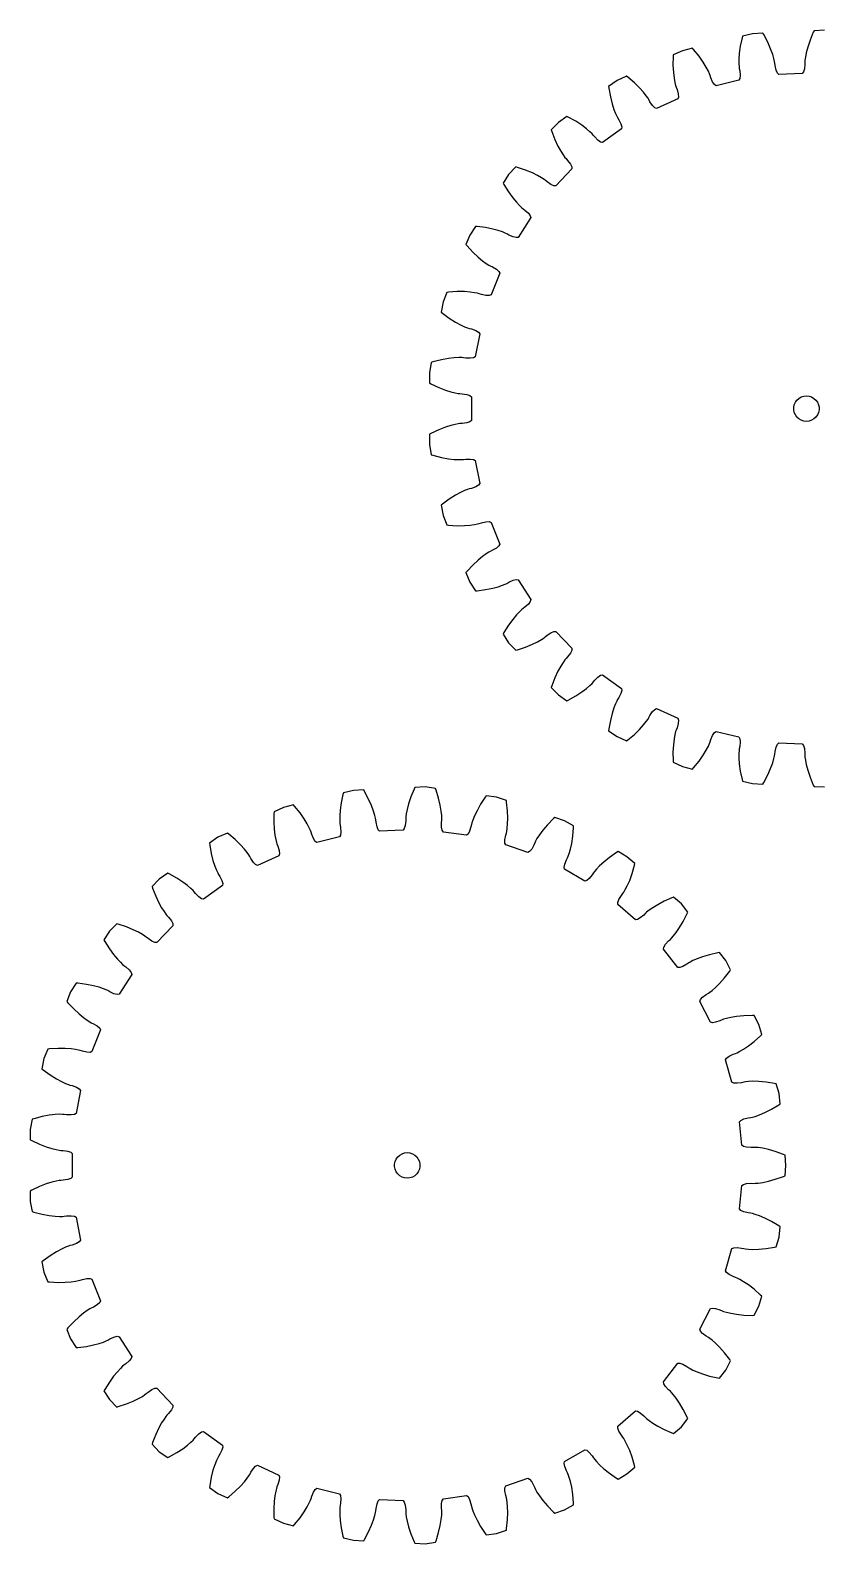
# Model space of a CAD drawing. Extents: x 0 to 183, y 0 to 178.
# Drawn here: x 0 to 93.1, y 0 to 178.1 of the extents above; entities that cross this region are included whole.
import ezdxf

# ---------------------------------------------------------------- set-up
doc = ezdxf.new("R2010")
doc.units = 0

msp = doc.modelspace()

# ---------------------------------------------------------------- linework, layer by layer
for p, q in [((93.44, 178.05), (92.23, 177.99)), ((83.75, 177.17), (83.55, 176.18)), ((83.8, 177.36), (83.75, 177.17)), ((84.98, 177.65), (83.8, 177.36)), ((86.2, 177.71), (84.98, 177.65)), ((86.3, 177.54), (86.2, 177.71)), ((86.77, 176.64), (86.3, 177.54)), ((87.12, 175.86), (86.77, 176.64)), ((91.76, 176.88), (91.49, 176.07)), ((92.14, 177.82), (91.76, 176.88)), ((92.23, 177.99), (92.14, 177.82)), ((75.63, 174.95), (75.62, 173.93)), ((75.64, 175.15), (75.63, 174.95)), ((76.75, 175.65), (75.64, 175.15)), ((77.93, 175.94), (76.75, 175.65)), ((78.06, 175.79), (77.93, 175.94)), ((78.7, 175), (78.06, 175.79)), ((79.19, 174.3), (78.7, 175)), ((83.39, 174.65), (83.38, 174.12)), ((83.43, 175.33), (83.39, 174.65)), ((83.55, 176.18), (83.43, 175.33)), ((87.36, 175.22), (87.12, 175.86)), ((87.51, 174.72), (87.36, 175.22)), ((87.59, 174.37), (87.51, 174.72)), ((91.16, 174.54), (91.14, 174.34)), ((91.21, 174.89), (91.16, 174.54)), ((91.31, 175.41), (91.21, 174.89)), ((91.49, 176.07), (91.31, 175.41)), ((75.62, 173.93), (75.67, 173.08)), ((75.67, 173.08), (75.75, 172.4)), ((79.54, 173.71), (79.19, 174.3)), ((79.79, 173.25), (79.54, 173.71)), ((79.93, 172.92), (79.79, 173.25)), ((80, 172.74), (79.93, 172.92)), ((80.08, 172.47), (80, 172.74)), ((83.38, 174.12), (83.4, 173.76)), ((83.4, 173.76), (83.42, 173.57)), ((83.42, 173.57), (83.48, 173.29)), ((83.48, 173.29), (83.52, 172.76)), ((83.52, 172.76), (83.48, 172.38)), ((87.62, 174.17), (87.59, 174.37)), ((87.65, 173.89), (87.62, 174.17)), ((87.76, 173.37), (87.65, 173.89)), ((87.91, 173.02), (87.76, 173.37)), ((88.07, 172.85), (87.91, 173.02)), ((90.82, 172.98), (88.07, 172.85)), ((90.97, 173.16), (90.82, 172.98)), ((91.09, 173.53), (90.97, 173.16)), ((91.14, 174.06), (91.09, 173.53)), ((91.14, 174.34), (91.14, 174.06)), ((69.04, 172.13), (68.05, 171.43)), ((68.05, 171.43), (68.07, 171.23)), ((68.07, 171.23), (68.26, 170.23)), ((70.15, 172.64), (69.04, 172.13)), ((70.31, 172.52), (70.15, 172.64)), ((71.08, 171.86), (70.31, 172.52)), ((71.69, 171.27), (71.08, 171.86)), ((72.15, 170.76), (71.69, 171.27)), ((75.75, 172.4), (75.84, 171.89)), ((75.84, 171.89), (75.93, 171.54)), ((75.93, 171.54), (75.99, 171.35)), ((75.99, 171.35), (76.1, 171.09)), ((76.1, 171.09), (76.24, 170.57)), ((80.29, 171.97), (80.08, 172.47)), ((80.5, 171.66), (80.29, 171.97)), ((80.69, 171.52), (80.5, 171.66)), ((83.37, 172.17), (80.69, 171.52)), ((83.48, 172.38), (83.37, 172.17)), ((68.26, 170.23), (68.47, 169.41)), ((68.47, 169.41), (68.68, 168.75)), ((72.48, 170.35), (72.15, 170.76)), ((72.69, 170.06), (72.48, 170.35)), ((72.79, 169.89), (72.69, 170.06)), ((72.92, 169.64), (72.79, 169.89)), ((73.21, 169.19), (72.92, 169.64)), ((73.48, 168.92), (73.21, 169.19)), ((76.2, 169.97), (73.7, 168.83)), ((76.27, 170.2), (76.2, 169.97)), ((76.24, 170.57), (76.27, 170.2)), ((63.13, 167.92), (62.14, 167.22)), ((63.31, 167.84), (63.13, 167.92)), ((64.19, 167.34), (63.31, 167.84)), ((68.68, 168.75), (68.87, 168.26)), ((68.87, 168.26), (69.02, 167.94)), ((69.02, 167.94), (69.11, 167.77)), ((69.11, 167.77), (69.26, 167.53)), ((69.26, 167.53), (69.51, 167.05)), ((73.7, 168.83), (73.48, 168.92)), ((62.14, 167.22), (61.3, 166.34)), ((61.3, 166.34), (61.36, 166.15)), ((61.36, 166.15), (61.73, 165.2)), ((64.91, 166.87), (64.19, 167.34)), ((65.46, 166.46), (64.91, 166.87)), ((65.85, 166.12), (65.46, 166.46)), ((66.11, 165.87), (65.85, 166.12)), ((66.24, 165.72), (66.11, 165.87)), ((66.42, 165.5), (66.24, 165.72)), ((69.58, 166.45), (67.34, 164.85)), ((69.51, 167.05), (69.6, 166.68)), ((69.6, 166.68), (69.58, 166.45)), ((61.73, 165.2), (62.09, 164.43)), ((62.09, 164.43), (62.42, 163.83)), ((62.42, 163.83), (62.7, 163.39)), ((66.79, 165.12), (66.42, 165.5)), ((67.11, 164.9), (66.79, 165.12)), ((67.34, 164.85), (67.11, 164.9)), ((62.7, 163.39), (62.91, 163.1)), ((62.91, 163.1), (63.04, 162.95)), ((63.04, 162.95), (63.23, 162.74)), ((63.23, 162.74), (63.56, 162.31)), ((63.56, 162.31), (63.72, 161.97)), ((56.29, 161.09), (55.64, 160.06)), ((57.14, 161.97), (56.29, 161.09)), ((57.33, 161.92), (57.14, 161.97)), ((58.29, 161.59), (57.33, 161.92)), ((59.08, 161.27), (58.29, 161.59)), ((59.69, 160.97), (59.08, 161.27)), ((60.15, 160.71), (59.69, 160.97)), ((60.45, 160.51), (60.15, 160.71)), ((60.6, 160.4), (60.45, 160.51)), ((60.82, 160.21), (60.6, 160.4)), ((63.74, 161.74), (61.84, 159.75)), ((63.72, 161.97), (63.74, 161.74)), ((55.64, 160.06), (55.73, 159.89)), ((55.73, 159.89), (56.27, 159.03)), ((56.27, 159.03), (56.77, 158.34)), ((61.26, 159.9), (60.82, 160.21)), ((61.61, 159.75), (61.26, 159.9)), ((61.84, 159.75), (61.61, 159.75)), ((56.77, 158.34), (57.21, 157.81)), ((57.21, 157.81), (57.57, 157.43)), ((57.57, 157.43), (57.83, 157.18)), ((57.83, 157.18), (57.98, 157.06)), ((57.98, 157.06), (58.21, 156.89)), ((58.21, 156.89), (58.61, 156.54)), ((52.37, 154.98), (51.71, 153.96)), ((52.57, 154.97), (52.37, 154.98)), ((53.58, 154.83), (52.57, 154.97)), ((58.91, 156.01), (57.42, 153.69)), ((58.61, 156.54), (58.84, 156.24)), ((58.84, 156.24), (58.91, 156.01)), ((51.71, 153.96), (51.26, 152.83)), ((54.41, 154.66), (53.58, 154.83)), ((55.07, 154.49), (54.41, 154.66)), ((55.57, 154.32), (55.07, 154.49)), ((55.9, 154.18), (55.57, 154.32)), ((56.08, 154.1), (55.9, 154.18)), ((56.32, 153.96), (56.08, 154.1)), ((56.81, 153.74), (56.32, 153.96)), ((57.18, 153.66), (56.81, 153.74)), ((57.42, 153.69), (57.18, 153.66)), ((51.26, 152.83), (51.39, 152.68)), ((51.39, 152.68), (52.08, 151.94)), ((52.08, 151.94), (52.7, 151.35)), ((52.7, 151.35), (53.23, 150.92)), ((53.23, 150.92), (53.66, 150.61)), ((53.66, 150.61), (53.96, 150.42)), ((53.96, 150.42), (54.13, 150.33)), ((54.13, 150.33), (54.39, 150.21)), ((54.39, 150.21), (54.85, 149.93)), ((54.85, 149.93), (55.13, 149.68)), ((55.13, 149.68), (55.24, 149.47)), ((55.24, 149.47), (54.22, 146.91)), ((48.57, 146.09), (48.34, 144.9)), ((49.02, 147.22), (48.57, 146.09)), ((49.21, 147.25), (49.02, 147.22)), ((50.23, 147.3), (49.21, 147.25)), ((51.08, 147.3), (50.23, 147.3)), ((51.77, 147.25), (51.08, 147.3)), ((52.28, 147.18), (51.77, 147.25)), ((52.64, 147.11), (52.28, 147.18)), ((52.82, 147.05), (52.64, 147.11)), ((53.09, 146.96), (52.82, 147.05)), ((53.61, 146.84), (53.09, 146.96)), ((53.99, 146.83), (53.61, 146.84)), ((54.22, 146.91), (53.99, 146.83)), ((48.34, 144.9), (48.49, 144.77)), ((48.49, 144.77), (49.31, 144.18)), ((49.31, 144.18), (50.03, 143.72)), ((50.03, 143.72), (50.63, 143.39)), ((50.63, 143.39), (51.11, 143.17)), ((51.11, 143.17), (51.44, 143.04)), ((51.44, 143.04), (51.63, 142.98)), ((51.63, 142.98), (51.9, 142.91)), ((51.9, 142.91), (52.41, 142.73)), ((52.41, 142.73), (52.73, 142.54)), ((52.73, 142.54), (52.88, 142.35)), ((52.88, 142.35), (52.36, 139.65)), ((47.19, 138.97), (46.96, 137.77)), ((47.38, 139.03), (47.19, 138.97)), ((48.37, 139.28), (47.38, 139.03)), ((49.2, 139.43), (48.37, 139.28)), ((49.89, 139.51), (49.2, 139.43)), ((50.41, 139.54), (49.89, 139.51)), ((50.77, 139.54), (50.41, 139.54)), ((50.96, 139.52), (50.77, 139.54)), ((51.24, 139.49), (50.96, 139.52)), ((51.78, 139.47), (51.24, 139.49)), ((52.15, 139.53), (51.78, 139.47)), ((52.36, 139.65), (52.15, 139.53)), ((46.96, 137.77), (46.96, 136.56)), ((46.96, 136.56), (47.14, 136.46)), ((47.14, 136.46), (48.06, 136.03)), ((48.06, 136.03), (48.85, 135.72)), ((48.85, 135.72), (49.5, 135.52)), ((49.5, 135.52), (50.01, 135.39)), ((50.01, 135.39), (50.36, 135.32)), ((50.36, 135.32), (50.56, 135.3)), ((50.56, 135.3), (50.84, 135.28)), ((50.84, 135.28), (51.37, 135.2)), ((51.37, 135.2), (51.73, 135.07)), ((51.73, 135.07), (51.9, 134.91)), ((51.9, 134.91), (51.9, 132.16)), ((89.83, 133.7), (89.9, 134)), ((89.83, 133.38), (89.83, 133.7)), ((89.9, 134), (90.03, 134.29)), ((90.03, 134.29), (90.21, 134.54)), ((90.21, 134.54), (90.44, 134.75)), ((90.44, 134.75), (90.71, 134.91)), ((90.71, 134.91), (91.01, 135.01)), ((91.01, 135.01), (91.32, 135.04)), ((91.32, 135.04), (91.64, 135.01)), ((91.64, 135.01), (91.93, 134.91)), ((91.93, 134.91), (92.21, 134.75)), ((92.21, 134.75), (92.44, 134.54)), ((92.44, 134.54), (92.62, 134.29)), ((92.62, 134.29), (92.75, 134)), ((92.75, 134), (92.82, 133.7)), ((92.82, 133.7), (92.82, 133.38)), ((50.56, 131.78), (50.36, 131.75)), ((50.84, 131.79), (50.56, 131.78)), ((51.37, 131.87), (50.84, 131.79)), ((51.73, 132), (51.37, 131.87)), ((51.9, 132.16), (51.73, 132)), ((89.9, 133.08), (89.83, 133.38)), ((90.03, 132.79), (89.9, 133.08)), ((90.21, 132.54), (90.03, 132.79)), ((90.44, 132.33), (90.21, 132.54)), ((90.71, 132.17), (90.44, 132.33)), ((91.01, 132.07), (90.71, 132.17)), ((91.32, 132.04), (91.01, 132.07)), ((91.64, 132.07), (91.32, 132.04)), ((91.93, 132.17), (91.64, 132.07)), ((92.21, 132.33), (91.93, 132.17)), ((92.44, 132.54), (92.21, 132.33)), ((92.62, 132.79), (92.44, 132.54)), ((92.75, 133.08), (92.62, 132.79)), ((92.82, 133.38), (92.75, 133.08)), ((47.14, 130.61), (46.96, 130.52)), ((46.96, 130.52), (46.96, 129.3)), ((48.06, 131.04), (47.14, 130.61)), ((48.85, 131.35), (48.06, 131.04)), ((49.5, 131.56), (48.85, 131.35)), ((50.01, 131.69), (49.5, 131.56)), ((50.36, 131.75), (50.01, 131.69)), ((46.96, 129.3), (47.19, 128.11)), ((47.19, 128.11), (47.38, 128.05)), ((47.38, 128.05), (48.37, 127.8)), ((48.37, 127.8), (49.2, 127.65)), ((49.2, 127.65), (49.89, 127.57)), ((49.89, 127.57), (50.41, 127.54)), ((50.41, 127.54), (50.77, 127.54)), ((50.77, 127.54), (50.96, 127.55)), ((50.96, 127.55), (51.24, 127.59)), ((51.24, 127.59), (51.78, 127.61)), ((51.78, 127.61), (52.15, 127.55)), ((52.15, 127.55), (52.36, 127.43)), ((52.36, 127.43), (52.88, 124.73)), ((52.88, 124.73), (52.73, 124.54)), ((49.31, 122.9), (48.49, 122.3)), ((50.03, 123.35), (49.31, 122.9)), ((50.63, 123.68), (50.03, 123.35)), ((51.11, 123.9), (50.63, 123.68)), ((51.44, 124.03), (51.11, 123.9)), ((51.63, 124.09), (51.44, 124.03)), ((51.9, 124.16), (51.63, 124.09)), ((52.41, 124.34), (51.9, 124.16)), ((52.73, 124.54), (52.41, 124.34)), ((48.49, 122.3), (48.34, 122.18)), ((48.34, 122.18), (48.57, 120.98)), ((48.57, 120.98), (49.02, 119.85)), ((49.02, 119.85), (49.21, 119.83)), ((49.21, 119.83), (50.23, 119.77)), ((50.23, 119.77), (51.08, 119.78)), ((51.08, 119.78), (51.77, 119.83)), ((51.77, 119.83), (52.28, 119.9)), ((52.28, 119.9), (52.64, 119.97)), ((52.64, 119.97), (52.82, 120.02)), ((52.82, 120.02), (53.09, 120.11)), ((53.09, 120.11), (53.61, 120.24)), ((53.61, 120.24), (53.99, 120.25)), ((53.99, 120.25), (54.22, 120.16)), ((54.22, 120.16), (55.24, 117.61)), ((55.24, 117.61), (55.13, 117.4)), ((53.23, 116.16), (52.7, 115.72)), ((53.66, 116.47), (53.23, 116.16)), ((53.96, 116.66), (53.66, 116.47)), ((54.13, 116.75), (53.96, 116.66)), ((54.39, 116.87), (54.13, 116.75)), ((54.85, 117.14), (54.39, 116.87)), ((55.13, 117.4), (54.85, 117.14)), ((51.39, 114.4), (51.26, 114.25)), ((51.26, 114.25), (51.71, 113.12)), ((52.08, 115.14), (51.39, 114.4)), ((52.7, 115.72), (52.08, 115.14)), ((51.71, 113.12), (52.37, 112.09)), ((52.57, 112.11), (53.58, 112.25)), ((53.58, 112.25), (54.41, 112.41)), ((54.41, 112.41), (55.07, 112.59)), ((55.07, 112.59), (55.57, 112.76)), ((55.57, 112.76), (55.9, 112.9)), ((55.9, 112.9), (56.08, 112.98)), ((56.08, 112.98), (56.32, 113.12)), ((56.32, 113.12), (56.81, 113.34)), ((56.81, 113.34), (57.18, 113.42)), ((57.18, 113.42), (57.42, 113.38)), ((57.42, 113.38), (58.91, 111.07)), ((52.37, 112.09), (52.57, 112.11)), ((58.61, 110.54), (58.21, 110.18)), ((58.84, 110.84), (58.61, 110.54)), ((58.91, 111.07), (58.84, 110.84)), ((56.77, 108.74), (56.27, 108.05)), ((57.21, 109.27), (56.77, 108.74)), ((57.57, 109.65), (57.21, 109.27)), ((57.83, 109.89), (57.57, 109.65)), ((57.98, 110.02), (57.83, 109.89)), ((58.21, 110.18), (57.98, 110.02)), ((55.73, 107.19), (55.64, 107.02)), ((55.64, 107.02), (56.29, 105.99)), ((56.27, 108.05), (55.73, 107.19)), ((60.6, 106.68), (60.82, 106.87)), ((60.82, 106.87), (61.26, 107.17)), ((61.26, 107.17), (61.61, 107.32)), ((61.61, 107.32), (61.84, 107.33)), ((61.84, 107.33), (63.74, 105.34)), ((56.29, 105.99), (57.14, 105.11)), ((57.14, 105.11), (57.33, 105.16)), ((57.33, 105.16), (58.29, 105.49)), ((58.29, 105.49), (59.08, 105.81)), ((59.08, 105.81), (59.69, 106.11)), ((59.69, 106.11), (60.15, 106.37)), ((60.15, 106.37), (60.45, 106.57)), ((60.45, 106.57), (60.6, 106.68)), ((63.72, 105.1), (63.56, 104.76)), ((63.74, 105.34), (63.72, 105.1)), ((62.7, 103.69), (62.42, 103.25)), ((62.91, 103.98), (62.7, 103.69)), ((63.04, 104.13), (62.91, 103.98)), ((63.23, 104.34), (63.04, 104.13)), ((63.56, 104.76), (63.23, 104.34)), ((61.73, 101.87), (61.36, 100.93)), ((62.09, 102.65), (61.73, 101.87)), ((62.42, 103.25), (62.09, 102.65)), ((66.24, 101.35), (66.42, 101.58)), ((66.42, 101.58), (66.79, 101.96)), ((66.79, 101.96), (67.11, 102.17)), ((67.11, 102.17), (67.34, 102.23)), ((67.34, 102.23), (69.58, 100.63)), ((61.36, 100.93), (61.3, 100.74)), ((61.3, 100.74), (62.14, 99.86)), ((62.14, 99.86), (63.13, 99.15)), ((63.31, 99.24), (64.19, 99.74)), ((64.19, 99.74), (64.91, 100.21)), ((64.91, 100.21), (65.46, 100.62)), ((65.46, 100.62), (65.85, 100.96)), ((65.85, 100.96), (66.11, 101.21)), ((66.11, 101.21), (66.24, 101.35)), ((69.51, 100.03), (69.26, 99.55)), ((69.6, 100.39), (69.51, 100.03)), ((69.58, 100.63), (69.6, 100.39)), ((63.13, 99.15), (63.31, 99.24)), ((68.68, 98.33), (68.47, 97.67)), ((68.87, 98.81), (68.68, 98.33)), ((69.02, 99.14), (68.87, 98.81)), ((69.11, 99.31), (69.02, 99.14)), ((69.26, 99.55), (69.11, 99.31)), ((73.21, 97.89), (73.48, 98.16)), ((73.48, 98.16), (73.7, 98.25)), ((73.7, 98.25), (76.2, 97.11)), ((68.26, 96.85), (68.07, 95.85)), ((68.47, 97.67), (68.26, 96.85)), ((71.69, 95.81), (72.15, 96.32)), ((72.15, 96.32), (72.48, 96.73)), ((72.48, 96.73), (72.69, 97.02)), ((72.69, 97.02), (72.79, 97.19)), ((72.79, 97.19), (72.92, 97.44)), ((72.92, 97.44), (73.21, 97.89)), ((76.24, 96.51), (76.1, 95.99)), ((76.2, 97.11), (76.27, 96.88)), ((76.27, 96.88), (76.24, 96.51)), ((68.07, 95.85), (68.05, 95.65)), ((68.05, 95.65), (69.04, 94.95)), ((69.04, 94.95), (70.15, 94.44)), ((70.15, 94.44), (70.31, 94.56)), ((70.31, 94.56), (71.08, 95.22)), ((71.08, 95.22), (71.69, 95.81)), ((75.75, 94.68), (75.67, 93.99)), ((75.84, 95.19), (75.75, 94.68)), ((75.93, 95.54), (75.84, 95.19)), ((75.99, 95.72), (75.93, 95.54)), ((76.1, 95.99), (75.99, 95.72)), ((80, 94.34), (80.08, 94.61)), ((80.08, 94.61), (80.29, 95.1)), ((80.29, 95.1), (80.5, 95.42)), ((80.5, 95.42), (80.69, 95.55)), ((80.69, 95.55), (83.37, 94.91)), ((83.37, 94.91), (83.48, 94.7)), ((83.48, 94.7), (83.52, 94.32)), ((75.67, 93.99), (75.62, 93.14)), ((75.62, 93.14), (75.63, 92.13)), ((78.7, 92.08), (79.19, 92.78)), ((79.19, 92.78), (79.54, 93.36)), ((79.54, 93.36), (79.79, 93.83)), ((79.79, 93.83), (79.93, 94.15)), ((79.93, 94.15), (80, 94.34)), ((83.4, 93.31), (83.38, 92.95)), ((83.38, 92.95), (83.39, 92.43)), ((83.42, 93.51), (83.4, 93.31)), ((83.48, 93.79), (83.42, 93.51)), ((83.52, 94.32), (83.48, 93.79)), ((87.51, 92.36), (87.59, 92.71)), ((87.59, 92.71), (87.62, 92.9)), ((87.62, 92.9), (87.65, 93.19)), ((87.65, 93.19), (87.76, 93.71)), ((87.76, 93.71), (87.91, 94.06)), ((87.91, 94.06), (88.07, 94.23)), ((88.07, 94.23), (90.82, 94.1)), ((90.82, 94.1), (90.97, 93.91)), ((90.97, 93.91), (91.09, 93.55)), ((91.09, 93.55), (91.14, 93.02)), ((91.14, 93.02), (91.14, 92.73)), ((91.14, 92.73), (91.16, 92.54)), ((75.63, 92.13), (75.64, 91.93)), ((75.64, 91.93), (76.75, 91.43)), ((76.75, 91.43), (77.93, 91.14)), ((77.93, 91.14), (78.06, 91.28)), ((78.06, 91.28), (78.7, 92.08)), ((83.39, 92.43), (83.43, 91.75)), ((83.43, 91.75), (83.55, 90.9)), ((83.55, 90.9), (83.75, 89.91)), ((86.77, 90.44), (87.12, 91.22)), ((87.12, 91.22), (87.36, 91.86)), ((87.36, 91.86), (87.51, 92.36)), ((91.16, 92.54), (91.21, 92.19)), ((91.21, 92.19), (91.31, 91.67)), ((91.31, 91.67), (91.49, 91.01)), ((91.49, 91.01), (91.76, 90.2)), ((46.48, 89.03), (45.27, 88.97)), ((47.69, 88.85), (46.48, 89.03)), ((83.75, 89.91), (83.8, 89.72)), ((83.8, 89.72), (84.98, 89.43)), ((84.98, 89.43), (86.2, 89.37)), ((86.2, 89.37), (86.3, 89.54)), ((86.3, 89.54), (86.77, 90.44)), ((91.76, 90.2), (92.14, 89.26)), ((92.14, 89.26), (92.23, 89.08)), ((92.23, 89.08), (93.44, 89.03)), ((36.79, 88.15), (36.59, 87.15)), ((36.84, 88.34), (36.79, 88.15)), ((38.02, 88.62), (36.84, 88.34)), ((39.24, 88.68), (38.02, 88.62)), ((39.34, 88.51), (39.24, 88.68)), ((39.81, 87.61), (39.34, 88.51)), ((40.16, 86.84), (39.81, 87.61)), ((44.8, 87.85), (44.52, 87.04)), ((45.18, 88.79), (44.8, 87.85)), ((45.27, 88.97), (45.18, 88.79)), ((47.76, 88.67), (47.69, 88.85)), ((48.05, 87.7), (47.76, 88.67)), ((48.24, 86.87), (48.05, 87.7)), ((53.54, 87.84), (52.99, 86.99)), ((53.66, 87.99), (53.54, 87.84)), ((54.87, 87.82), (53.66, 87.99)), ((56.02, 87.42), (54.87, 87.82)), ((56.05, 87.23), (56.02, 87.42)), ((28.68, 86.12), (28.66, 85.92)), ((28.66, 85.92), (28.66, 84.91)), ((29.79, 86.63), (28.68, 86.12)), ((30.97, 86.91), (29.79, 86.63)), ((31.1, 86.77), (30.97, 86.91)), ((31.74, 85.97), (31.1, 86.77)), ((32.22, 85.28), (31.74, 85.97)), ((36.47, 86.31), (36.42, 85.62)), ((36.42, 85.62), (36.42, 85.1)), ((36.59, 87.15), (36.47, 86.31)), ((40.4, 86.19), (40.16, 86.84)), ((40.55, 85.69), (40.4, 86.19)), ((40.63, 85.34), (40.55, 85.69)), ((44.2, 85.51), (44.18, 85.32)), ((44.24, 85.87), (44.2, 85.51)), ((44.35, 86.38), (44.24, 85.87)), ((44.52, 87.04), (44.35, 86.38)), ((48.36, 86.19), (48.24, 86.87)), ((48.41, 85.67), (48.36, 86.19)), ((48.42, 85.31), (48.41, 85.67)), ((52.27, 85.63), (52.07, 85.14)), ((52.57, 86.24), (52.27, 85.63)), ((52.99, 86.99), (52.57, 86.24)), ((56.16, 86.22), (56.05, 87.23)), ((56.19, 85.37), (56.16, 86.22)), ((28.66, 84.91), (28.7, 84.06)), ((28.7, 84.06), (28.79, 83.37)), ((32.58, 84.69), (32.22, 85.28)), ((32.82, 84.22), (32.58, 84.69)), ((32.97, 83.9), (32.82, 84.22)), ((33.04, 83.71), (32.97, 83.9)), ((33.12, 83.44), (33.04, 83.71)), ((36.42, 85.1), (36.44, 84.74)), ((36.44, 84.74), (36.46, 84.55)), ((36.46, 84.55), (36.51, 84.27)), ((36.51, 84.27), (36.56, 83.73)), ((36.56, 83.73), (36.52, 83.36)), ((40.66, 85.15), (40.63, 85.34)), ((40.69, 84.87), (40.66, 85.15)), ((40.8, 84.34), (40.69, 84.87)), ((40.95, 83.99), (40.8, 84.34)), ((41.11, 83.82), (40.95, 83.99)), ((43.86, 83.95), (41.11, 83.82)), ((44.01, 84.14), (43.86, 83.95)), ((44.12, 84.5), (44.01, 84.14)), ((44.18, 85.03), (44.12, 84.5)), ((44.18, 85.32), (44.18, 85.03)), ((48.39, 84.83), (48.42, 85.11)), ((48.4, 84.3), (48.39, 84.83)), ((48.48, 83.93), (48.4, 84.3)), ((48.42, 85.11), (48.42, 85.31)), ((48.61, 83.73), (48.48, 83.93)), ((51.33, 83.34), (48.61, 83.73)), ((51.7, 83.82), (51.52, 83.49)), ((51.85, 84.33), (51.7, 83.82)), ((51.91, 84.61), (51.85, 84.33)), ((51.96, 84.8), (51.91, 84.61)), ((52.07, 85.14), (51.96, 84.8)), ((56.03, 83.61), (56.07, 83.8)), ((56.07, 83.8), (56.13, 84.16)), ((56.13, 84.16), (56.17, 84.68)), ((56.17, 84.68), (56.19, 85.37)), ((60.32, 83.94), (59.91, 83.39)), ((60.87, 84.59), (60.32, 83.94)), ((61.58, 85.32), (60.87, 84.59)), ((61.72, 85.45), (61.58, 85.32)), ((62.87, 85.05), (61.72, 85.45)), ((63.93, 84.44), (62.87, 85.05)), ((63.83, 83.23), (63.92, 84.24)), ((63.92, 84.24), (63.93, 84.44)), ((22.08, 83.11), (21.09, 82.4)), ((21.09, 82.4), (21.11, 82.2)), ((21.11, 82.2), (21.3, 81.21)), ((23.19, 83.61), (22.08, 83.11)), ((23.35, 83.49), (23.19, 83.61)), ((24.12, 82.83), (23.35, 83.49)), ((24.73, 82.24), (24.12, 82.83)), ((25.19, 81.73), (24.73, 82.24)), ((28.79, 83.37), (28.88, 82.86)), ((28.88, 82.86), (28.97, 82.51)), ((28.97, 82.51), (29.03, 82.33)), ((29.03, 82.33), (29.13, 82.06)), ((29.13, 82.06), (29.28, 81.55)), ((33.32, 82.95), (33.12, 83.44)), ((33.54, 82.63), (33.32, 82.95)), ((33.73, 82.5), (33.54, 82.63)), ((36.4, 83.15), (33.73, 82.5)), ((36.52, 83.36), (36.4, 83.15)), ((51.52, 83.49), (51.33, 83.34)), ((55.86, 82.81), (55.95, 83.34)), ((55.86, 82.43), (55.86, 82.81)), ((55.95, 82.22), (55.86, 82.43)), ((55.95, 83.34), (56.03, 83.61)), ((58.55, 81.32), (55.95, 82.22)), ((59.25, 82.2), (59, 81.72)), ((59.36, 82.46), (59.25, 82.2)), ((59.44, 82.64), (59.36, 82.46)), ((59.62, 82.95), (59.44, 82.64)), ((59.91, 83.39), (59.62, 82.95)), ((63.56, 81.72), (63.71, 82.39)), ((63.71, 82.39), (63.83, 83.23)), ((21.3, 81.21), (21.5, 80.38)), ((21.5, 80.38), (21.71, 79.72)), ((25.52, 81.32), (25.19, 81.73)), ((25.72, 81.03), (25.52, 81.32)), ((25.82, 80.86), (25.72, 81.03)), ((25.96, 80.61), (25.82, 80.86)), ((26.25, 80.16), (25.96, 80.61)), ((26.52, 79.89), (26.25, 80.16)), ((29.24, 80.94), (26.73, 79.8)), ((29.31, 81.17), (29.24, 80.94)), ((29.28, 81.55), (29.31, 81.17)), ((58.76, 81.43), (58.55, 81.32)), ((59, 81.72), (58.76, 81.43)), ((62.9, 79.95), (63.09, 80.44)), ((63.09, 80.44), (63.22, 80.7)), ((63.22, 80.7), (63.3, 80.88)), ((63.3, 80.88), (63.42, 81.22)), ((63.42, 81.22), (63.56, 81.72)), ((67.49, 80.2), (66.98, 79.74)), ((68.16, 80.74), (67.49, 80.2)), ((68.99, 81.32), (68.16, 80.74)), ((69.16, 81.42), (68.99, 81.32)), ((70.21, 80.81), (69.16, 81.42)), ((71.13, 80.02), (70.21, 80.81)), ((16.17, 78.9), (15.18, 78.19)), ((16.35, 78.81), (16.17, 78.9)), ((17.23, 78.31), (16.35, 78.81)), ((21.71, 79.72), (21.9, 79.24)), ((21.9, 79.24), (22.06, 78.91)), ((22.06, 78.91), (22.15, 78.74)), ((22.15, 78.74), (22.3, 78.5)), ((22.3, 78.5), (22.54, 78.02)), ((26.73, 79.8), (26.52, 79.89)), ((62.83, 79.57), (62.9, 79.95)), ((62.88, 79.34), (62.83, 79.57)), ((65.26, 77.96), (62.88, 79.34)), ((66.11, 78.7), (65.78, 78.28)), ((66.27, 78.94), (66.11, 78.7)), ((66.39, 79.09), (66.27, 78.94)), ((66.62, 79.37), (66.39, 79.09)), ((66.98, 79.74), (66.62, 79.37)), ((70.53, 78.04), (70.81, 78.85)), ((70.81, 78.85), (71.09, 79.82)), ((71.09, 79.82), (71.13, 80.02)), ((15.18, 78.19), (14.34, 77.31)), ((14.34, 77.31), (14.4, 77.12)), ((14.4, 77.12), (14.77, 76.18)), ((17.94, 77.84), (17.23, 78.31)), ((18.49, 77.43), (17.94, 77.84)), ((18.89, 77.09), (18.49, 77.43)), ((19.15, 76.84), (18.89, 77.09)), ((19.28, 76.7), (19.15, 76.84)), ((19.46, 76.48), (19.28, 76.7)), ((22.62, 77.42), (20.37, 75.83)), ((22.54, 78.02), (22.64, 77.66)), ((22.64, 77.66), (22.62, 77.42)), ((65.49, 78.04), (65.26, 77.96)), ((65.78, 78.28), (65.49, 78.04)), ((69.73, 76.48), (69.84, 76.64)), ((69.84, 76.64), (70.02, 76.95)), ((70.02, 76.95), (70.25, 77.41)), ((70.25, 77.41), (70.53, 78.04)), ((14.77, 76.18), (15.13, 75.41)), ((15.13, 75.41), (15.46, 74.8)), ((15.46, 74.8), (15.74, 74.36)), ((19.83, 76.09), (19.46, 76.48)), ((20.14, 75.88), (19.83, 76.09)), ((20.37, 75.83), (20.14, 75.88)), ((69.13, 75.44), (69.27, 75.8)), ((69.14, 75.21), (69.13, 75.44)), ((71.22, 73.4), (69.14, 75.21)), ((69.27, 75.8), (69.55, 76.25)), ((69.55, 76.25), (69.73, 76.48)), ((73.24, 74.82), (72.81, 74.52)), ((73.83, 75.18), (73.24, 74.82)), ((74.58, 75.58), (73.83, 75.18)), ((75.51, 75.99), (74.58, 75.58)), ((75.69, 76.06), (75.51, 75.99)), ((76.61, 75.27), (75.69, 76.06)), ((77.37, 74.31), (76.61, 75.27)), ((15.74, 74.36), (15.95, 74.07)), ((15.95, 74.07), (16.07, 73.92)), ((16.07, 73.92), (16.27, 73.71)), ((16.27, 73.71), (16.6, 73.29)), ((16.6, 73.29), (16.76, 72.95)), ((71.45, 73.43), (71.22, 73.4)), ((71.78, 73.62), (71.45, 73.43)), ((72.19, 73.96), (71.78, 73.62)), ((72.39, 74.17), (72.19, 73.96)), ((72.53, 74.3), (72.39, 74.17)), ((72.81, 74.52), (72.53, 74.3)), ((76.4, 72.49), (76.83, 73.22)), ((76.83, 73.22), (77.29, 74.13)), ((77.29, 74.13), (77.37, 74.31)), ((9.33, 72.06), (8.67, 71.04)), ((10.17, 72.94), (9.33, 72.06)), ((10.36, 72.89), (10.17, 72.94)), ((11.33, 72.57), (10.36, 72.89)), ((12.11, 72.24), (11.33, 72.57)), ((12.73, 71.94), (12.11, 72.24)), ((13.19, 71.68), (12.73, 71.94)), ((13.49, 71.49), (13.19, 71.68)), ((13.64, 71.37), (13.49, 71.49)), ((13.86, 71.19), (13.64, 71.37)), ((16.78, 72.71), (14.88, 70.72)), ((16.76, 72.95), (16.78, 72.71)), ((75.32, 71.1), (75.45, 71.24)), ((75.45, 71.24), (75.69, 71.5)), ((75.69, 71.5), (76.01, 71.92)), ((76.01, 71.92), (76.4, 72.49)), ((8.67, 71.04), (8.77, 70.86)), ((8.77, 70.86), (9.31, 70)), ((9.31, 70), (9.81, 69.31)), ((14.3, 70.88), (13.86, 71.19)), ((14.64, 70.73), (14.3, 70.88)), ((14.88, 70.72), (14.64, 70.73)), ((74.5, 69.96), (74.54, 70.2)), ((76.2, 67.8), (74.5, 69.96)), ((74.54, 70.2), (74.74, 70.52)), ((74.74, 70.52), (75.1, 70.91)), ((75.1, 70.91), (75.32, 71.1)), ((80.9, 69.53), (79.91, 69.3)), ((81.1, 69.56), (80.9, 69.53)), ((81.85, 68.61), (81.1, 69.56)), ((9.81, 69.31), (10.25, 68.79)), ((10.25, 68.79), (10.61, 68.4)), ((10.61, 68.4), (10.87, 68.16)), ((10.87, 68.16), (11.02, 68.03)), ((11.02, 68.03), (11.25, 67.87)), ((11.25, 67.87), (11.65, 67.51)), ((76.44, 67.78), (76.2, 67.8)), ((76.8, 67.9), (76.44, 67.78)), ((77.26, 68.17), (76.8, 67.9)), ((77.49, 68.33), (77.26, 68.17)), ((77.66, 68.43), (77.49, 68.33)), ((77.98, 68.6), (77.66, 68.43)), ((78.46, 68.81), (77.98, 68.6)), ((79.1, 69.05), (78.46, 68.81)), ((79.91, 69.3), (79.1, 69.05)), ((82.41, 67.52), (81.85, 68.61)), ((5.41, 65.96), (4.75, 64.93)), ((5.61, 65.94), (5.41, 65.96)), ((6.61, 65.81), (5.61, 65.94)), ((11.94, 66.98), (10.46, 64.67)), ((11.65, 67.51), (11.88, 67.21)), ((11.88, 67.21), (11.94, 66.98)), ((80.63, 65.43), (81.11, 65.92)), ((81.11, 65.92), (81.68, 66.56)), ((81.68, 66.56), (82.3, 67.36)), ((82.3, 67.36), (82.41, 67.52)), ((4.75, 64.93), (4.3, 63.8)), ((7.45, 65.64), (6.61, 65.81)), ((8.11, 65.46), (7.45, 65.64)), ((8.61, 65.29), (8.11, 65.46)), ((8.94, 65.16), (8.61, 65.29)), ((9.11, 65.07), (8.94, 65.16)), ((9.36, 64.93), (9.11, 65.07)), ((9.85, 64.71), (9.36, 64.93)), ((10.22, 64.63), (9.85, 64.71)), ((10.46, 64.67), (10.22, 64.63)), ((78.85, 64.02), (79.11, 64.3)), ((79.11, 64.3), (79.54, 64.61)), ((79.54, 64.61), (79.79, 64.76)), ((79.79, 64.76), (79.95, 64.87)), ((79.95, 64.87), (80.23, 65.09)), ((80.23, 65.09), (80.63, 65.43)), ((4.3, 63.8), (4.42, 63.65)), ((4.42, 63.65), (5.12, 62.91)), ((5.12, 62.91), (5.74, 62.33)), ((5.74, 62.33), (6.27, 61.89)), ((78.77, 63.8), (78.85, 64.02)), ((80.03, 61.35), (78.77, 63.8)), ((6.27, 61.89), (6.7, 61.58)), ((6.7, 61.58), (7, 61.39)), ((7, 61.39), (7.17, 61.3)), ((7.17, 61.3), (7.43, 61.18)), ((7.43, 61.18), (7.89, 60.91)), ((7.89, 60.91), (8.17, 60.65)), ((8.17, 60.65), (8.28, 60.44)), ((80.26, 61.29), (80.03, 61.35)), ((80.64, 61.34), (80.26, 61.29)), ((81.14, 61.51), (80.64, 61.34)), ((81.4, 61.63), (81.14, 61.51)), ((81.59, 61.7), (81.4, 61.63)), ((81.93, 61.8), (81.59, 61.7)), ((82.44, 61.92), (81.93, 61.8)), ((83.12, 62.03), (82.44, 61.92)), ((83.96, 62.12), (83.12, 62.03)), ((84.98, 62.16), (83.96, 62.12)), ((85.17, 62.16), (84.98, 62.16)), ((85.73, 61.08), (85.17, 62.16)), ((86.08, 59.91), (85.73, 61.08)), ((8.28, 60.44), (7.25, 57.89)), ((84.5, 58.58), (85.17, 59.1)), ((85.17, 59.1), (85.94, 59.77)), ((85.94, 59.77), (86.08, 59.91)), ((1.6, 57.07), (1.37, 55.87)), ((2.06, 58.2), (1.6, 57.07)), ((2.25, 58.22), (2.06, 58.2)), ((3.27, 58.28), (2.25, 58.22)), ((4.12, 58.27), (3.27, 58.28)), ((4.8, 58.22), (4.12, 58.27)), ((5.32, 58.15), (4.8, 58.22)), ((5.67, 58.08), (5.32, 58.15)), ((5.86, 58.03), (5.67, 58.08)), ((6.13, 57.94), (5.86, 58.03)), ((6.65, 57.82), (6.13, 57.94)), ((7.03, 57.81), (6.65, 57.82)), ((7.25, 57.89), (7.03, 57.81)), ((81.8, 56.94), (81.92, 57.14)), ((81.92, 57.14), (82.23, 57.37)), ((82.23, 57.37), (82.71, 57.59)), ((82.71, 57.59), (82.98, 57.69)), ((82.98, 57.69), (83.16, 57.76)), ((83.16, 57.76), (83.48, 57.93)), ((83.48, 57.93), (83.93, 58.19)), ((83.93, 58.19), (84.5, 58.58)), ((1.37, 55.87), (1.52, 55.75)), ((1.52, 55.75), (2.35, 55.15)), ((82.57, 54.3), (81.8, 56.94)), ((2.35, 55.15), (3.07, 54.7)), ((3.07, 54.7), (3.67, 54.37)), ((3.67, 54.37), (4.15, 54.15)), ((4.15, 54.15), (4.48, 54.02)), ((4.48, 54.02), (4.67, 53.96)), ((4.67, 53.96), (4.94, 53.89)), ((4.94, 53.89), (5.45, 53.71)), ((5.45, 53.71), (5.77, 53.51)), ((5.77, 53.51), (5.91, 53.32)), ((82.79, 54.2), (82.57, 54.3)), ((83.16, 54.17), (82.79, 54.2)), ((83.7, 54.24), (83.16, 54.17)), ((83.97, 54.31), (83.7, 54.24)), ((84.16, 54.34), (83.97, 54.31)), ((84.52, 54.38), (84.16, 54.34)), ((85.04, 54.4), (84.52, 54.38)), ((85.73, 54.38), (85.04, 54.4)), ((86.58, 54.31), (85.73, 54.38)), ((87.58, 54.16), (86.58, 54.31)), ((87.78, 54.12), (87.58, 54.16)), ((88.12, 52.95), (87.78, 54.12)), ((5.91, 53.32), (5.39, 50.62)), ((88.07, 51.62), (88.24, 51.73)), ((88.24, 51.73), (88.12, 52.95)), ((0.23, 49.94), (0, 48.75)), ((0.42, 50), (0.23, 49.94)), ((1.4, 50.25), (0.42, 50)), ((2.24, 50.41), (1.4, 50.25)), ((2.92, 50.49), (2.24, 50.41)), ((3.45, 50.52), (2.92, 50.49)), ((3.8, 50.51), (3.45, 50.52)), ((4, 50.5), (3.8, 50.51)), ((4.28, 50.46), (4, 50.5)), ((4.82, 50.44), (4.28, 50.46)), ((5.19, 50.5), (4.82, 50.44)), ((5.39, 50.62), (5.19, 50.5)), ((83.63, 49.8), (83.98, 49.97)), ((83.98, 49.97), (84.49, 50.1)), ((84.49, 50.1), (84.78, 50.14)), ((84.78, 50.14), (84.97, 50.18)), ((84.97, 50.18), (85.31, 50.28)), ((85.31, 50.28), (85.8, 50.46)), ((85.8, 50.46), (86.44, 50.73)), ((86.44, 50.73), (87.2, 51.11)), ((87.2, 51.11), (88.07, 51.62)), ((0, 48.75), (0, 47.53)), ((83.47, 49.63), (83.63, 49.8)), ((83.73, 46.89), (83.47, 49.63)), ((0, 47.53), (0.17, 47.44)), ((0.17, 47.44), (1.09, 47.01)), ((1.09, 47.01), (1.89, 46.7)), ((1.89, 46.7), (2.54, 46.49)), ((2.54, 46.49), (3.05, 46.36)), ((3.05, 46.36), (3.4, 46.3)), ((3.4, 46.3), (3.6, 46.27)), ((83.93, 46.75), (83.73, 46.89)), ((84.29, 46.65), (83.93, 46.75)), ((84.83, 46.62), (84.29, 46.65)), ((85.11, 46.63), (84.83, 46.62)), ((85.31, 46.63), (85.11, 46.63)), ((85.66, 46.6), (85.31, 46.63)), ((86.18, 46.52), (85.66, 46.6)), ((86.85, 46.37), (86.18, 46.52)), ((87.67, 46.14), (86.85, 46.37)), ((3.6, 46.27), (3.88, 46.26)), ((3.88, 46.26), (4.41, 46.18)), ((4.41, 46.18), (4.76, 46.05)), ((4.76, 46.05), (4.94, 45.89)), ((4.94, 45.89), (4.94, 43.14)), ((42.87, 44.67), (42.94, 44.98)), ((42.87, 44.36), (42.87, 44.67)), ((42.94, 44.98), (43.06, 45.26)), ((43.06, 45.26), (43.25, 45.52)), ((43.25, 45.52), (43.48, 45.73)), ((43.48, 45.73), (43.75, 45.88)), ((43.75, 45.88), (44.05, 45.98)), ((44.05, 45.98), (44.36, 46.01)), ((44.36, 46.01), (44.67, 45.98)), ((44.67, 45.98), (44.97, 45.88)), ((44.97, 45.88), (45.24, 45.73)), ((45.24, 45.73), (45.48, 45.52)), ((45.48, 45.52), (45.66, 45.26)), ((45.66, 45.26), (45.79, 44.98)), ((45.79, 44.98), (45.85, 44.67)), ((45.85, 44.67), (45.85, 44.36)), ((88.63, 45.8), (87.67, 46.14)), ((88.81, 45.73), (88.63, 45.8)), ((88.92, 44.51), (88.81, 45.73)), ((3.6, 42.75), (3.4, 42.73)), ((3.88, 42.77), (3.6, 42.75)), ((4.41, 42.85), (3.88, 42.77)), ((4.76, 42.98), (4.41, 42.85)), ((4.94, 43.14), (4.76, 42.98)), ((42.94, 44.05), (42.87, 44.36)), ((43.06, 43.76), (42.94, 44.05)), ((43.25, 43.51), (43.06, 43.76)), ((43.48, 43.3), (43.25, 43.51)), ((43.75, 43.14), (43.48, 43.3)), ((44.05, 43.05), (43.75, 43.14)), ((44.36, 43.01), (44.05, 43.05)), ((44.67, 43.05), (44.36, 43.01)), ((44.97, 43.14), (44.67, 43.05)), ((45.24, 43.3), (44.97, 43.14)), ((45.48, 43.51), (45.24, 43.3)), ((45.66, 43.76), (45.48, 43.51)), ((45.79, 44.05), (45.66, 43.76)), ((45.85, 44.36), (45.79, 44.05)), ((86.85, 42.65), (87.67, 42.88)), ((87.67, 42.88), (88.63, 43.22)), ((88.63, 43.22), (88.81, 43.3)), ((88.81, 43.3), (88.92, 44.51)), ((0.17, 41.59), (0, 41.49)), ((0, 41.49), (0, 40.28)), ((1.09, 42.02), (0.17, 41.59)), ((1.89, 42.33), (1.09, 42.02)), ((2.54, 42.54), (1.89, 42.33)), ((3.05, 42.66), (2.54, 42.54)), ((3.4, 42.73), (3.05, 42.66)), ((83.47, 39.4), (83.73, 42.14)), ((83.73, 42.14), (83.93, 42.28)), ((83.93, 42.28), (84.29, 42.37)), ((84.29, 42.37), (84.83, 42.4)), ((84.83, 42.4), (85.11, 42.39)), ((85.11, 42.39), (85.31, 42.4)), ((85.31, 42.4), (85.66, 42.43)), ((85.66, 42.43), (86.18, 42.51)), ((86.18, 42.51), (86.85, 42.65)), ((0, 40.28), (0.23, 39.08)), ((83.63, 39.22), (83.47, 39.4)), ((83.98, 39.06), (83.63, 39.22)), ((0.23, 39.08), (0.42, 39.02)), ((0.42, 39.02), (1.4, 38.77)), ((1.4, 38.77), (2.24, 38.62)), ((2.24, 38.62), (2.92, 38.54)), ((2.92, 38.54), (3.45, 38.51)), ((3.45, 38.51), (3.8, 38.51)), ((3.8, 38.51), (4, 38.53)), ((4, 38.53), (4.28, 38.57)), ((4.28, 38.57), (4.82, 38.59)), ((4.82, 38.59), (5.19, 38.53)), ((5.19, 38.53), (5.39, 38.4)), ((5.39, 38.4), (5.91, 35.7)), ((84.49, 38.93), (83.98, 39.06)), ((84.78, 38.88), (84.49, 38.93)), ((84.97, 38.84), (84.78, 38.88)), ((85.31, 38.74), (84.97, 38.84)), ((85.8, 38.57), (85.31, 38.74)), ((86.44, 38.3), (85.8, 38.57)), ((87.2, 37.92), (86.44, 38.3)), ((88.07, 37.4), (87.2, 37.92)), ((88.24, 37.29), (88.07, 37.4)), ((5.91, 35.7), (5.77, 35.51)), ((87.78, 34.91), (88.12, 36.08)), ((88.12, 36.08), (88.24, 37.29)), ((2.35, 33.87), (1.52, 33.28)), ((3.07, 34.33), (2.35, 33.87)), ((3.67, 34.66), (3.07, 34.33)), ((4.15, 34.88), (3.67, 34.66)), ((4.48, 35.01), (4.15, 34.88)), ((4.67, 35.07), (4.48, 35.01)), ((4.94, 35.14), (4.67, 35.07)), ((5.45, 35.32), (4.94, 35.14)), ((5.77, 35.51), (5.45, 35.32)), ((81.8, 32.09), (82.57, 34.73)), ((82.57, 34.73), (82.79, 34.83)), ((82.79, 34.83), (83.16, 34.85)), ((83.16, 34.85), (83.7, 34.78)), ((83.7, 34.78), (83.97, 34.72)), ((83.97, 34.72), (84.16, 34.69)), ((84.16, 34.69), (84.52, 34.65)), ((84.52, 34.65), (85.04, 34.63)), ((85.04, 34.63), (85.73, 34.64)), ((85.73, 34.64), (86.58, 34.72)), ((86.58, 34.72), (87.58, 34.87)), ((87.58, 34.87), (87.78, 34.91)), ((1.52, 33.28), (1.37, 33.15)), ((1.37, 33.15), (1.6, 31.96)), ((81.92, 31.89), (81.8, 32.09)), ((1.6, 31.96), (2.06, 30.83)), ((2.06, 30.83), (2.25, 30.8)), ((2.25, 30.8), (3.27, 30.75)), ((3.27, 30.75), (4.12, 30.76)), ((4.12, 30.76), (4.8, 30.8)), ((4.8, 30.8), (5.32, 30.88)), ((5.32, 30.88), (5.67, 30.95)), ((5.67, 30.95), (5.86, 31)), ((5.86, 31), (6.13, 31.09)), ((6.13, 31.09), (6.65, 31.21)), ((6.65, 31.21), (7.03, 31.22)), ((7.03, 31.22), (7.25, 31.14)), ((7.25, 31.14), (8.28, 28.58)), ((82.23, 31.66), (81.92, 31.89)), ((82.71, 31.43), (82.23, 31.66)), ((82.98, 31.34), (82.71, 31.43)), ((83.16, 31.26), (82.98, 31.34)), ((83.48, 31.1), (83.16, 31.26)), ((83.93, 30.83), (83.48, 31.1)), ((84.5, 30.45), (83.93, 30.83)), ((85.17, 29.93), (84.5, 30.45)), ((8.28, 28.58), (8.17, 28.37)), ((85.94, 29.26), (85.17, 29.93)), ((85.73, 27.95), (86.08, 29.12)), ((86.08, 29.12), (85.94, 29.26)), ((6.27, 27.14), (5.74, 26.7)), ((6.7, 27.44), (6.27, 27.14)), ((7, 27.63), (6.7, 27.44)), ((7.17, 27.73), (7, 27.63)), ((7.43, 27.85), (7.17, 27.73)), ((7.89, 28.12), (7.43, 27.85)), ((8.17, 28.37), (7.89, 28.12)), ((78.77, 25.23), (80.03, 27.67)), ((80.03, 27.67), (80.26, 27.73)), ((80.26, 27.73), (80.64, 27.69)), ((80.64, 27.69), (81.14, 27.51)), ((81.14, 27.51), (81.4, 27.4)), ((81.4, 27.4), (81.59, 27.33)), ((81.59, 27.33), (81.93, 27.23)), ((81.93, 27.23), (82.44, 27.11)), ((82.44, 27.11), (83.12, 26.99)), ((83.12, 26.99), (83.96, 26.9)), ((83.96, 26.9), (84.98, 26.86)), ((84.98, 26.86), (85.17, 26.87)), ((85.17, 26.87), (85.73, 27.95)), ((4.42, 25.38), (4.3, 25.22)), ((4.3, 25.22), (4.75, 24.09)), ((5.12, 26.12), (4.42, 25.38)), ((5.74, 26.7), (5.12, 26.12)), ((78.85, 25), (78.77, 25.23)), ((79.11, 24.73), (78.85, 25)), ((4.75, 24.09), (5.41, 23.07)), ((5.61, 23.08), (6.61, 23.22)), ((6.61, 23.22), (7.45, 23.39)), ((7.45, 23.39), (8.11, 23.57)), ((8.11, 23.57), (8.61, 23.73)), ((8.61, 23.73), (8.94, 23.87)), ((8.94, 23.87), (9.11, 23.95)), ((9.11, 23.95), (9.36, 24.1)), ((9.36, 24.1), (9.85, 24.31)), ((9.85, 24.31), (10.22, 24.4)), ((10.22, 24.4), (10.46, 24.36)), ((10.46, 24.36), (11.94, 22.04)), ((79.54, 24.41), (79.11, 24.73)), ((79.79, 24.27), (79.54, 24.41)), ((79.95, 24.16), (79.79, 24.27)), ((80.23, 23.94), (79.95, 24.16)), ((80.63, 23.59), (80.23, 23.94)), ((81.11, 23.11), (80.63, 23.59)), ((5.41, 23.07), (5.61, 23.08)), ((11.65, 21.51), (11.25, 21.16)), ((11.88, 21.81), (11.65, 21.51)), ((11.94, 22.04), (11.88, 21.81)), ((81.68, 22.47), (81.11, 23.11)), ((82.3, 21.67), (81.68, 22.47)), ((81.85, 20.42), (82.41, 21.5)), ((82.41, 21.5), (82.3, 21.67)), ((9.81, 19.71), (9.31, 19.02)), ((10.25, 20.24), (9.81, 19.71)), ((10.61, 20.62), (10.25, 20.24)), ((10.87, 20.87), (10.61, 20.62)), ((11.02, 20.99), (10.87, 20.87)), ((11.25, 21.16), (11.02, 20.99)), ((74.5, 19.06), (76.2, 21.23)), ((76.2, 21.23), (76.44, 21.24)), ((76.44, 21.24), (76.8, 21.12)), ((76.8, 21.12), (77.26, 20.86)), ((77.26, 20.86), (77.49, 20.7)), ((77.49, 20.7), (77.66, 20.6)), ((77.66, 20.6), (77.98, 20.43)), ((77.98, 20.43), (78.46, 20.22)), ((78.46, 20.22), (79.1, 19.97)), ((79.1, 19.97), (79.91, 19.73)), ((79.91, 19.73), (80.9, 19.5)), ((81.1, 19.46), (81.85, 20.42)), ((8.77, 18.16), (8.67, 17.99)), ((8.67, 17.99), (9.33, 16.97)), ((9.31, 19.02), (8.77, 18.16)), ((13.64, 17.66), (13.86, 17.84)), ((13.86, 17.84), (14.3, 18.15)), ((14.3, 18.15), (14.64, 18.3)), ((14.64, 18.3), (14.88, 18.31)), ((14.88, 18.31), (16.78, 16.31)), ((74.54, 18.83), (74.5, 19.06)), ((74.74, 18.51), (74.54, 18.83)), ((75.1, 18.12), (74.74, 18.51)), ((75.32, 17.93), (75.1, 18.12)), ((75.45, 17.79), (75.32, 17.93)), ((80.9, 19.5), (81.1, 19.46)), ((9.33, 16.97), (10.17, 16.08)), ((10.17, 16.08), (10.36, 16.14)), ((10.36, 16.14), (11.33, 16.46)), ((11.33, 16.46), (12.11, 16.78)), ((12.11, 16.78), (12.73, 17.08)), ((12.73, 17.08), (13.19, 17.34)), ((13.19, 17.34), (13.49, 17.54)), ((13.49, 17.54), (13.64, 17.66)), ((16.76, 16.08), (16.6, 15.74)), ((16.78, 16.31), (16.76, 16.08)), ((75.69, 17.52), (75.45, 17.79)), ((76.01, 17.11), (75.69, 17.52)), ((76.4, 16.54), (76.01, 17.11)), ((76.83, 15.81), (76.4, 16.54)), ((15.74, 14.67), (15.46, 14.22)), ((15.95, 14.96), (15.74, 14.67)), ((16.07, 15.11), (15.95, 14.96)), ((16.27, 15.31), (16.07, 15.11)), ((16.6, 15.74), (16.27, 15.31)), ((69.14, 13.82), (71.22, 15.62)), ((71.22, 15.62), (71.45, 15.59)), ((71.45, 15.59), (71.78, 15.41)), ((71.78, 15.41), (72.19, 15.06)), ((72.19, 15.06), (72.39, 14.86)), ((72.39, 14.86), (72.53, 14.73)), ((72.53, 14.73), (72.81, 14.5)), ((72.81, 14.5), (73.24, 14.2)), ((76.61, 13.76), (77.37, 14.72)), ((77.29, 14.9), (76.83, 15.81)), ((77.37, 14.72), (77.29, 14.9)), ((14.77, 12.85), (14.4, 11.9)), ((15.13, 13.62), (14.77, 12.85)), ((15.46, 14.22), (15.13, 13.62)), ((19.28, 12.33), (19.46, 12.55)), ((19.46, 12.55), (19.83, 12.93)), ((19.83, 12.93), (20.14, 13.15)), ((20.14, 13.15), (20.37, 13.2)), ((20.37, 13.2), (22.62, 11.6)), ((69.13, 13.58), (69.14, 13.82)), ((69.27, 13.23), (69.13, 13.58)), ((69.55, 12.78), (69.27, 13.23)), ((69.73, 12.55), (69.55, 12.78)), ((69.84, 12.39), (69.73, 12.55)), ((73.24, 14.2), (73.83, 13.84)), ((73.83, 13.84), (74.58, 13.45)), ((74.58, 13.45), (75.51, 13.03)), ((75.51, 13.03), (75.69, 12.96)), ((75.69, 12.96), (76.61, 13.76)), ((14.4, 11.9), (14.34, 11.72)), ((14.34, 11.72), (15.18, 10.83)), ((15.18, 10.83), (16.17, 10.13)), ((16.35, 10.21), (17.23, 10.72)), ((17.23, 10.72), (17.94, 11.18)), ((17.94, 11.18), (18.49, 11.59)), ((18.49, 11.59), (18.89, 11.93)), ((18.89, 11.93), (19.15, 12.18)), ((19.15, 12.18), (19.28, 12.33)), ((22.54, 11), (22.3, 10.52)), ((22.64, 11.37), (22.54, 11)), ((22.62, 11.6), (22.64, 11.37)), ((62.88, 9.69), (65.26, 11.06)), ((65.26, 11.06), (65.49, 10.99)), ((65.49, 10.99), (65.78, 10.75)), ((65.78, 10.75), (66.11, 10.33)), ((70.02, 12.08), (69.84, 12.39)), ((70.25, 11.61), (70.02, 12.08)), ((70.53, 10.98), (70.25, 11.61)), ((70.81, 10.18), (70.53, 10.98)), ((16.17, 10.13), (16.35, 10.21)), ((21.71, 9.3), (21.5, 8.65)), ((21.9, 9.79), (21.71, 9.3)), ((22.06, 10.11), (21.9, 9.79)), ((22.15, 10.28), (22.06, 10.11)), ((22.3, 10.52), (22.15, 10.28)), ((26.25, 8.86), (26.52, 9.13)), ((26.52, 9.13), (26.73, 9.23)), ((26.73, 9.23), (29.24, 8.08)), ((62.83, 9.45), (62.88, 9.69)), ((62.9, 9.08), (62.83, 9.45)), ((63.09, 8.58), (62.9, 9.08)), ((66.11, 10.33), (66.27, 10.09)), ((66.27, 10.09), (66.39, 9.93)), ((66.39, 9.93), (66.62, 9.66)), ((66.62, 9.66), (66.98, 9.28)), ((66.98, 9.28), (67.49, 8.82)), ((70.21, 8.21), (71.13, 9.01)), ((71.09, 9.2), (70.81, 10.18)), ((71.13, 9.01), (71.09, 9.2)), ((21.3, 7.82), (21.11, 6.82)), ((21.5, 8.65), (21.3, 7.82)), ((24.73, 6.78), (25.19, 7.29)), ((25.19, 7.29), (25.52, 7.7)), ((25.52, 7.7), (25.72, 8)), ((25.72, 8), (25.82, 8.16)), ((25.82, 8.16), (25.96, 8.41)), ((25.96, 8.41), (26.25, 8.86)), ((29.28, 7.48), (29.13, 6.96)), ((29.24, 8.08), (29.31, 7.86)), ((29.31, 7.86), (29.28, 7.48)), ((55.95, 6.81), (58.55, 7.71)), ((58.55, 7.71), (58.76, 7.6)), ((58.76, 7.6), (59, 7.3)), ((59, 7.3), (59.25, 6.83)), ((63.22, 8.33), (63.09, 8.58)), ((63.3, 8.15), (63.22, 8.33)), ((63.42, 7.81), (63.3, 8.15)), ((63.56, 7.31), (63.42, 7.81)), ((63.71, 6.64), (63.56, 7.31)), ((67.49, 8.82), (68.16, 8.29)), ((68.16, 8.29), (68.99, 7.71)), ((68.99, 7.71), (69.16, 7.6)), ((69.16, 7.6), (70.21, 8.21)), ((21.11, 6.82), (21.09, 6.63)), ((21.09, 6.63), (22.08, 5.92)), ((22.08, 5.92), (23.19, 5.41)), ((23.19, 5.41), (23.35, 5.53)), ((23.35, 5.53), (24.12, 6.19)), ((24.12, 6.19), (24.73, 6.78)), ((28.79, 5.65), (28.7, 4.97)), ((28.88, 6.17), (28.79, 5.65)), ((28.97, 6.51), (28.88, 6.17)), ((29.03, 6.7), (28.97, 6.51)), ((29.13, 6.96), (29.03, 6.7)), ((33.04, 5.31), (33.12, 5.58)), ((33.12, 5.58), (33.32, 6.08)), ((33.32, 6.08), (33.54, 6.39)), ((33.54, 6.39), (33.73, 6.53)), ((33.73, 6.53), (36.4, 5.88)), ((36.4, 5.88), (36.52, 5.67)), ((36.52, 5.67), (36.56, 5.29)), ((48.61, 5.3), (51.33, 5.69)), ((51.33, 5.69), (51.52, 5.54)), ((51.52, 5.54), (51.7, 5.2)), ((55.86, 6.59), (55.95, 6.81)), ((55.86, 6.21), (55.86, 6.59)), ((55.95, 5.69), (55.86, 6.21)), ((56.03, 5.41), (55.95, 5.69)), ((56.07, 5.22), (56.03, 5.41)), ((59.25, 6.83), (59.36, 6.57)), ((59.36, 6.57), (59.44, 6.39)), ((59.44, 6.39), (59.62, 6.08)), ((59.62, 6.08), (59.91, 5.64)), ((59.91, 5.64), (60.32, 5.09)), ((63.83, 5.79), (63.71, 6.64)), ((63.92, 4.78), (63.83, 5.79)), ((28.7, 4.97), (28.66, 4.12)), ((28.66, 4.12), (28.66, 3.1)), ((31.74, 3.05), (32.22, 3.75)), ((32.22, 3.75), (32.58, 4.34)), ((32.58, 4.34), (32.82, 4.8)), ((32.82, 4.8), (32.97, 5.13)), ((32.97, 5.13), (33.04, 5.31)), ((36.44, 4.29), (36.42, 3.93)), ((36.42, 3.93), (36.42, 3.41)), ((36.46, 4.48), (36.44, 4.29)), ((36.51, 4.76), (36.46, 4.48)), ((36.56, 5.29), (36.51, 4.76)), ((40.55, 3.34), (40.63, 3.68)), ((40.63, 3.68), (40.66, 3.88)), ((40.66, 3.88), (40.69, 4.16)), ((40.69, 4.16), (40.8, 4.68)), ((40.8, 4.68), (40.95, 5.03)), ((40.95, 5.03), (41.11, 5.2)), ((41.11, 5.2), (43.86, 5.07)), ((43.86, 5.07), (44.01, 4.89)), ((44.01, 4.89), (44.12, 4.53)), ((44.12, 4.53), (44.18, 3.99)), ((44.18, 3.99), (44.18, 3.71)), ((44.18, 3.71), (44.2, 3.51)), ((48.39, 4.19), (48.4, 4.73)), ((48.42, 3.91), (48.39, 4.19)), ((48.4, 4.73), (48.48, 5.1)), ((48.41, 3.36), (48.42, 3.72)), ((48.42, 3.72), (48.42, 3.91)), ((48.48, 5.1), (48.61, 5.3)), ((51.7, 5.2), (51.85, 4.69)), ((51.85, 4.69), (51.91, 4.41)), ((51.91, 4.41), (51.96, 4.22)), ((51.96, 4.22), (52.07, 3.88)), ((52.07, 3.88), (52.27, 3.4)), ((56.13, 4.87), (56.07, 5.22)), ((56.17, 4.35), (56.13, 4.87)), ((56.16, 2.81), (56.19, 3.66)), ((56.19, 3.66), (56.17, 4.35)), ((60.32, 5.09), (60.87, 4.44)), ((60.87, 4.44), (61.58, 3.71)), ((61.58, 3.71), (61.72, 3.58)), ((61.72, 3.58), (62.87, 3.98)), ((62.87, 3.98), (63.93, 4.59)), ((63.93, 4.59), (63.92, 4.78)), ((28.66, 3.1), (28.68, 2.91)), ((28.68, 2.91), (29.79, 2.4)), ((29.79, 2.4), (30.97, 2.11)), ((30.97, 2.11), (31.1, 2.26)), ((31.1, 2.26), (31.74, 3.05)), ((36.42, 3.41), (36.47, 2.72)), ((36.47, 2.72), (36.59, 1.88)), ((36.59, 1.88), (36.79, 0.88)), ((39.81, 1.41), (40.16, 2.19)), ((40.16, 2.19), (40.4, 2.83)), ((40.4, 2.83), (40.55, 3.34)), ((44.2, 3.51), (44.24, 3.16)), ((44.24, 3.16), (44.35, 2.65)), ((44.35, 2.65), (44.52, 1.98)), ((44.52, 1.98), (44.8, 1.18)), ((48.05, 1.33), (48.24, 2.16)), ((48.24, 2.16), (48.36, 2.84)), ((48.36, 2.84), (48.41, 3.36)), ((52.27, 3.4), (52.57, 2.78)), ((52.57, 2.78), (52.99, 2.04)), ((52.99, 2.04), (53.54, 1.19)), ((56.02, 1.6), (56.05, 1.8)), ((56.05, 1.8), (56.16, 2.81)), ((36.79, 0.88), (36.84, 0.69)), ((36.84, 0.69), (38.02, 0.4)), ((38.02, 0.4), (39.24, 0.35)), ((39.24, 0.35), (39.34, 0.51)), ((39.34, 0.51), (39.81, 1.41)), ((44.8, 1.18), (45.18, 0.23)), ((45.18, 0.23), (45.27, 0.06)), ((45.27, 0.06), (46.48, 0)), ((46.48, 0), (47.69, 0.17)), ((47.69, 0.17), (47.76, 0.36)), ((47.76, 0.36), (48.05, 1.33)), ((53.54, 1.19), (53.66, 1.03)), ((53.66, 1.03), (54.87, 1.21)), ((54.87, 1.21), (56.02, 1.6))]:
    msp.add_line(p, q)

doc.saveas('drawing.dxf')
